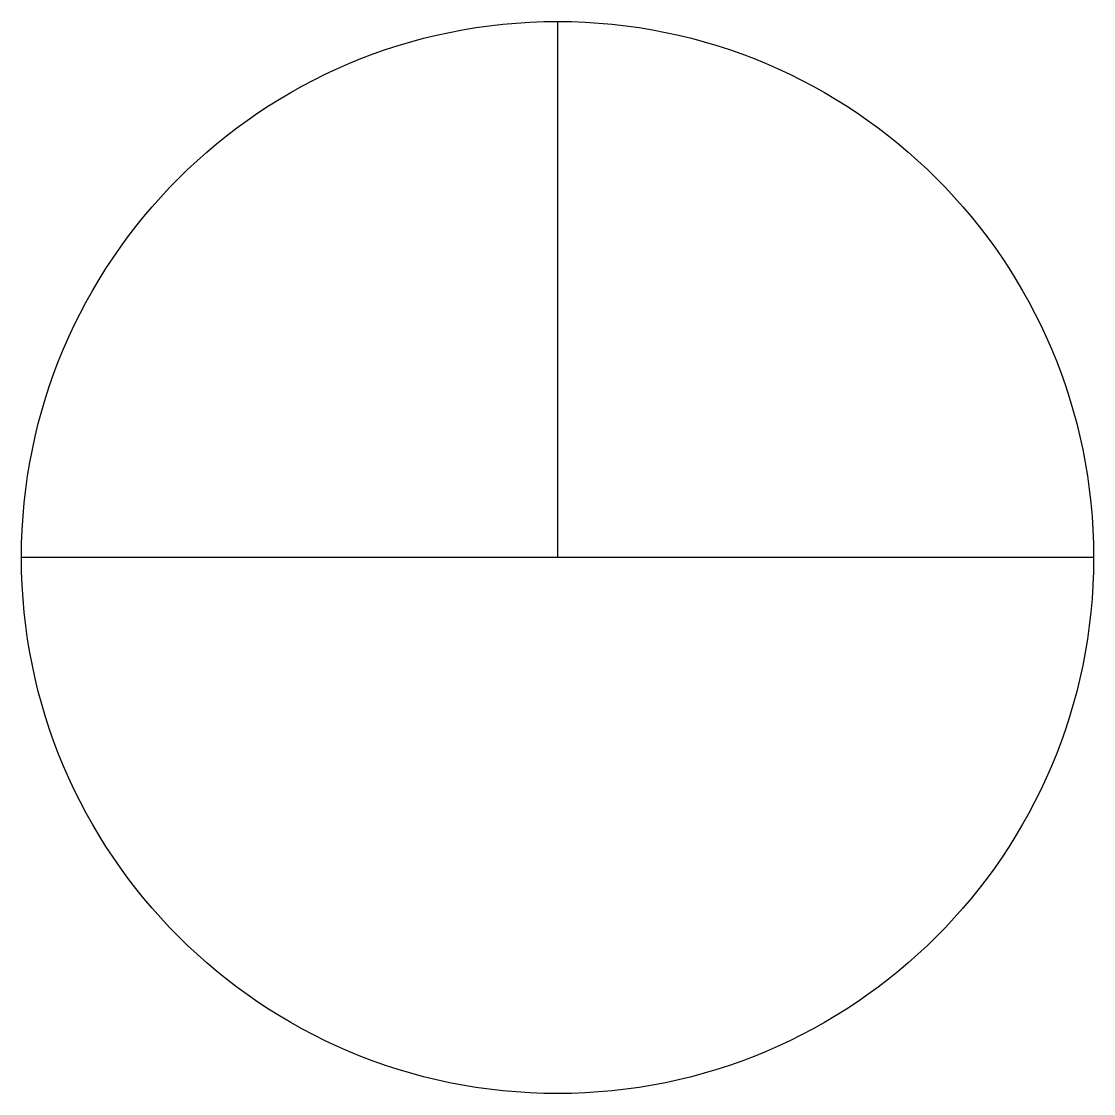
# Model space of a CAD drawing. Header units: millimetres. Extents: x -6891.628 to -6891.328, y -628.634 to -628.334.
import ezdxf

# ---------------------------------------------------------------- set-up
doc = ezdxf.new("R2010")
doc.units = ezdxf.units.MM
doc.layers.add('Inc_símbolos', color=2, linetype='Continuous')

msp = doc.modelspace()

# ---------------------------------------------------------------- linework, layer by layer
at = {"layer": 'Inc_símbolos'}
for p, q in [((-6891.47824, -628.33375), (-6891.47824, -628.48375)), ((-6891.32824, -628.48375), (-6891.62824, -628.48375))]:
    msp.add_line(p, q, dxfattribs=at)
at = {"layer": 'Inc_símbolos', "color": 3}
msp.add_circle((-6891.47824, -628.48375), 0.15, dxfattribs=at)

doc.saveas('drawing.dxf')
